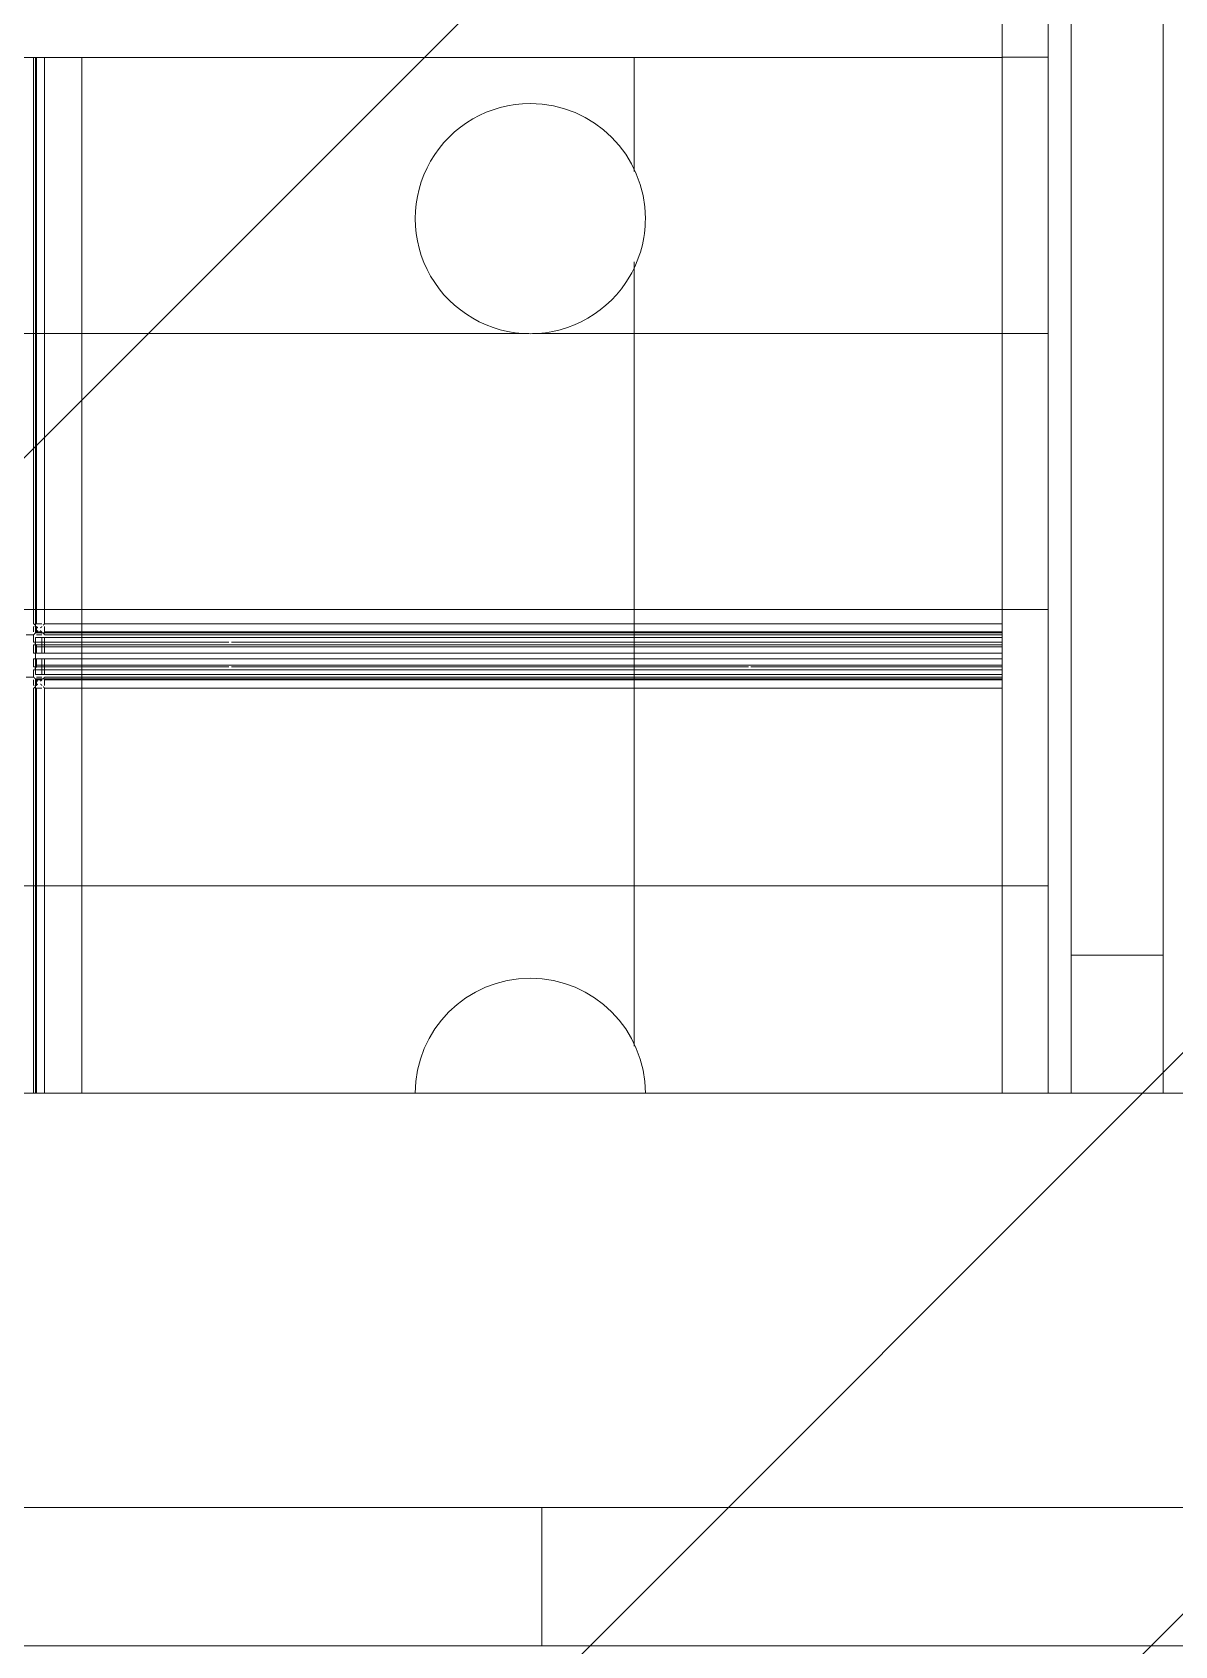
# Model space of a CAD drawing. Header units: millimetres. Extents: x -57519 to 497916, y -349472 to 446842.
# Drawn here: x 315424 to 316665, y 39607 to 41360 of the extents above; entities that cross this region are included whole.
import ezdxf

# ---------------------------------------------------------------- set-up
doc = ezdxf.new("R2010")
doc.units = ezdxf.units.MM
for name, color, linetype, lineweight in [('A-CLNG', 13, 'Continuous', 5), ('A-CLNG-PATT', 13, 'Continuous', 5), ('A-DETL-GENF', 92, 'Continuous', 5), ('A-FLOR', 192, 'Continuous', 5), ('A-FLOR-PATT', 8, 'Continuous', 5), ('A-WALL', 113, 'Continuous', 20), ('E-LITE-EQPM', 33, 'Continuous', 5)]:
    doc.layers.add(name, color=color, linetype=linetype, lineweight=lineweight)

# ---------------------------------------------------------------- blocks, each defined once
blk = doc.blocks.new('Ceilings 10 - Ceilings 10-14177161-SITE COVERAGE')
at = {"layer": 'A-CLNG'}
for p, q in [((66664.3, 41332.5), (66614.3, 41332.5)), ((66663.8, 41332.5), (66662.3, 41332.5)), ((66662.3, 41332.5), (66662.3, 40717.5)), ((66663.8, 41332.5), (66665.3, 41332.5)), ((66664.3, 40707.5), (66664.3, 41332.5)), ((66669.8, 41332.5), (66664.3, 41332.5)), ((66672.8, 41332.5), (66664.3, 41332.5)), ((66664.3, 41332.5), (66664.3, 40707.5)), ((66664.3, 41332.5), (66664.3, 40717.5)), ((66664.3, 41332.5), (66664.3, 40717.5)), ((66665.3, 40717.5), (66665.3, 41332.5)), ((66665.3, 41332.5), (66666.8, 41332.5)), ((66666.8, 41332.5), (66669.8, 41332.5)), ((66669.8, 41332.5), (66671.3, 41332.5)), ((66671.3, 41332.5), (66669.8, 41332.5)), ((66672.8, 41332.5), (66674.1, 41332.5)), ((66674.1, 41332.5), (66672.8, 41332.5)), ((66674.1, 41332.5), (66674.3, 41332.5)), ((66674.3, 41332.5), (66674.1, 41332.5)), ((66674.3, 40717.5), (66674.3, 41332.5)), ((66662.3, 40713), (66662.3, 40714.5)), ((66662.3, 40714.5), (66662.3, 40708.5)), ((66662.3, 40710), (66662.3, 40713)), ((66662.3, 40708.5), (66662.3, 40710)), ((66665.3, 40717.5), (66663.8, 40717.5)), ((66663.8, 40714.5), (66665.3, 40714.5)), ((66664.3, 40717.5), (66669.8, 40717.5)), ((66664.3, 40713), (66664.3, 40714.5)), ((66664.3, 40714.5), (66664.3, 40707.5)), ((66664.3, 40707.5), (66664.3, 40713)), ((66666.8, 40717.5), (66665.3, 40717.5)), ((66665.3, 40708.5), (66665.3, 40714.5)), ((66671.3, 40708.5), (66665.3, 40708.5)), ((66669.8, 40717.5), (66666.8, 40717.5)), ((66669.8, 40717.5), (66671.3, 40717.5)), ((66671.3, 40717.5), (66669.8, 40717.5)), ((66671.3, 40707.4), (66671.3, 40708.5)), ((67714.3, 40717.5), (66674.3, 40717.5)), ((66674.3, 40714.5), (66674.3, 40713)), ((66674.3, 40713), (66674.3, 40714.5)), ((66674.3, 40713), (66674.3, 40710)), ((66674.3, 40707.5), (66674.3, 40713)), ((66674.3, 40710), (66674.3, 40708.5)), ((67714.3, 40708.5), (66674.3, 40708.5)), ((66674.3, 40708.5), (66674.3, 40708.4)), ((66674.3, 40708.4), (66674.3, 40707)), ((67714.3, 40716), (67714.3, 40717.5)), ((67714.3, 40717.5), (67714.3, 40717.4)), ((67714.3, 40717.4), (67714.3, 40716)), ((67714.3, 40716), (67714.3, 40707.5)), ((67714.3, 40713), (67714.3, 40714.5)), ((67714.3, 40714.5), (67714.3, 40713)), ((67714.3, 40707.5), (67714.3, 40713)), ((67714.3, 40713), (67714.3, 40710)), ((67714.3, 40710), (67714.3, 40708.5)), ((67714.3, 40708.5), (67714.3, 40708.4)), ((67714.3, 40708.4), (67714.3, 40707)), ((66662.3, 40705.5), (66654.3, 40705.5)), ((66662.3, 40705.5), (66662.3, 40697.5)), ((66662.3, 40697.5), (66663.8, 40697.5)), ((66663.8, 40694.5), (66662.3, 40694.5)), ((66662.3, 40694.5), (66662.3, 40685.5)), ((66664.3, 40707.5), (67714.3, 40707.5)), ((67714.3, 40707.5), (66664.3, 40707.5)), ((66669.8, 40707.5), (66664.3, 40707.5)), ((66671.3, 40707.5), (66664.3, 40707.5)), ((66664.3, 40662.5), (66664.3, 40702.5)), ((66664.3, 40702.5), (67714.3, 40702.5)), ((66664.3, 40702.5), (66664.3, 40662.5)), ((67714.3, 40702.5), (66664.3, 40702.5)), ((66672.8, 40697.5), (66664.3, 40697.5)), ((66674.3, 40697.5), (66664.3, 40697.5)), ((66664.3, 40694.5), (66672.8, 40694.5)), ((67714.3, 40694.5), (66664.3, 40694.5)), ((67714.3, 40692.5), (66664.3, 40692.5)), ((67714.3, 40692.5), (66664.3, 40692.5)), ((66665.3, 40705.5), (66666.8, 40705.5)), ((66671.3, 40705.5), (66665.3, 40705.5)), ((66671.3, 40697.5), (66665.3, 40697.5)), ((66666.8, 40697.5), (66665.3, 40697.5)), ((66665.3, 40694.5), (66671.3, 40694.5)), ((66665.3, 40685.5), (66665.3, 40694.5)), ((66665.3, 40694.5), (66666.8, 40694.5)), ((66666.8, 40705.5), (66669.8, 40705.5)), ((66669.8, 40697.5), (66666.8, 40697.5)), ((66666.8, 40694.5), (66669.8, 40694.5)), ((66669.8, 40707.5), (66671.3, 40707.5)), ((66669.8, 40705.5), (66671.3, 40705.5)), ((66671.3, 40697.5), (66669.8, 40697.5)), ((66669.8, 40694.5), (66671.3, 40694.5)), ((66671.3, 40707), (66671.3, 40707.4)), ((66671.3, 40696), (66671.3, 40702.5)), ((66671.3, 40702.5), (66671.3, 40685.5)), ((66671.3, 40694.5), (66671.3, 40696)), ((66672.8, 40697.5), (66674.2, 40697.5)), ((66674.3, 40694.5), (66672.8, 40694.5)), ((66674.2, 40697.5), (66674.3, 40697.5)), ((67714.3, 40707.5), (66674.3, 40707.5)), ((67714.3, 40707.5), (66674.3, 40707.5)), ((67714.3, 40705.5), (66674.3, 40705.5)), ((66674.3, 40702.5), (66674.3, 40696)), ((66674.3, 40685.5), (66674.3, 40702.5)), ((66874.3, 40697.5), (66674.3, 40697.5)), ((66874.3, 40697.5), (66674.3, 40697.5)), ((66674.3, 40696), (66674.3, 40694.5)), ((66674.3, 40694.5), (67714.3, 40694.5)), ((66674.3, 40694.5), (66674.3, 40694.5)), ((67714.3, 40697.5), (66877.3, 40697.5)), ((67714.3, 40697.5), (66877.3, 40697.5)), ((67714.3, 40707.5), (67714.3, 40657.5)), ((67714.3, 40705.5), (67714.3, 40707)), ((67714.3, 40685.5), (67714.3, 40702.5)), ((67714.3, 40702.5), (67714.3, 40696)), ((67714.3, 40702.5), (67714.3, 40662.5)), ((67714.3, 40662.5), (67714.3, 40702.5)), ((67714.3, 40692.5), (67714.3, 40697.5)), ((67714.3, 40696), (67714.3, 40694.5)), ((67714.3, 40694.5), (67714.3, 40694.5)), ((67714.3, 40694.5), (67714.3, 40692.5)), ((66662.3, 40685.5), (66663.8, 40685.5)), ((66663.8, 40679.5), (66662.3, 40679.5)), ((66662.3, 40679.5), (66662.3, 40670.5)), ((66664.2, 40685.5), (66663.8, 40685.5)), ((66663.8, 40679.5), (66664.2, 40679.5)), ((66665.3, 40685.5), (66664.2, 40685.5)), ((66664.2, 40679.5), (66665.3, 40679.5)), ((66671.3, 40685.5), (66664.3, 40685.5)), ((66672.8, 40685.5), (66664.3, 40685.5)), ((67714.3, 40685.5), (66664.3, 40685.5)), ((66664.3, 40679.5), (66671.3, 40679.5)), ((66664.3, 40679.5), (66672.8, 40679.5)), ((67714.3, 40679.5), (66664.3, 40679.5)), ((66666.8, 40685.5), (66665.3, 40685.5)), ((66665.3, 40670.5), (66665.3, 40679.5)), ((66665.3, 40679.5), (66666.8, 40679.5)), ((66669.8, 40685.5), (66666.8, 40685.5)), ((66666.8, 40679.5), (66669.8, 40679.5)), ((66671.3, 40685.5), (66669.8, 40685.5)), ((66669.8, 40679.5), (66671.3, 40679.5)), ((66671.3, 40679.5), (66671.3, 40662.8)), ((66672.8, 40685.5), (66674.3, 40685.5)), ((66674.3, 40679.5), (66672.8, 40679.5)), ((67714.3, 40685.5), (66674.3, 40685.5)), ((66674.3, 40662.9), (66674.3, 40679.5)), ((66674.3, 40679.5), (67714.3, 40679.5)), ((67714.3, 40679.5), (67714.3, 40685.5)), ((67714.3, 40662.5), (67714.3, 40679.5)), ((66662.3, 40659.5), (66654.3, 40659.5)), ((66662.3, 40670.5), (66663.8, 40670.5)), ((66663.8, 40667.5), (66662.3, 40667.5)), ((66662.3, 40667.5), (66662.3, 40659.5)), ((66662.3, 40655), (66662.3, 40656.5)), ((66662.3, 40656.5), (66662.3, 40650.5)), ((66664.3, 40672.5), (67714.3, 40672.5)), ((67714.3, 40672.5), (66664.3, 40672.5)), ((66664.3, 40670.5), (66874.3, 40670.5)), ((66672.8, 40670.5), (66664.3, 40670.5)), ((66672.8, 40667.5), (66664.3, 40667.5)), ((66664.3, 40667.5), (66674.3, 40667.5)), ((67714.3, 40662.5), (66664.3, 40662.5)), ((67714.3, 40662.5), (66664.3, 40662.5)), ((66664.3, 40657.5), (66664.3, 40207.5)), ((67714.3, 40657.5), (66664.3, 40657.5)), ((66664.3, 40207.5), (66664.3, 40657.5)), ((67714.3, 40657.5), (66664.3, 40657.5)), ((66671.3, 40657.5), (66664.3, 40657.5)), ((66669.8, 40657.5), (66664.3, 40657.5)), ((66664.3, 40652), (66664.3, 40657.5)), ((66664.3, 40657.5), (66664.3, 40650.5)), ((66671.3, 40670.5), (66665.3, 40670.5)), ((66666.8, 40670.5), (66665.3, 40670.5)), ((66665.3, 40667.5), (66666.8, 40667.5)), ((66671.3, 40667.5), (66665.3, 40667.5)), ((66671.3, 40659.5), (66665.3, 40659.5)), ((66666.8, 40659.5), (66665.3, 40659.5)), ((66665.3, 40656.5), (66671.3, 40656.5)), ((66665.3, 40650.5), (66665.3, 40656.5)), ((66669.8, 40670.5), (66666.8, 40670.5)), ((66666.8, 40667.5), (66669.8, 40667.5)), ((66669.8, 40659.5), (66666.8, 40659.5)), ((66671.3, 40670.5), (66669.8, 40670.5)), ((66669.8, 40667.5), (66671.3, 40667.5)), ((66671.3, 40659.5), (66669.8, 40659.5)), ((66671.3, 40657.5), (66669.8, 40657.5)), ((66671.3, 40669.4), (66671.3, 40670.5)), ((66671.3, 40669), (66671.3, 40669.4)), ((66671.3, 40662.8), (66671.3, 40669)), ((66671.3, 40656.5), (66671.3, 40658)), ((66672.8, 40670.5), (66674.3, 40670.5)), ((66674.2, 40667.5), (66672.8, 40667.5)), ((66674.3, 40667.5), (66674.2, 40667.5)), ((66874.3, 40670.5), (66674.3, 40670.5)), ((66674.3, 40670.5), (66674.3, 40670.4)), ((66674.3, 40670.4), (66674.3, 40669)), ((66674.3, 40669), (66674.3, 40662.9)), ((66674.3, 40667.5), (67714.3, 40667.5)), ((67714.3, 40667.5), (66674.3, 40667.5)), ((67714.3, 40659.5), (66674.3, 40659.5)), ((66674.3, 40658), (66674.3, 40656.5)), ((67714.3, 40657.5), (66674.3, 40657.5)), ((66674.3, 40652), (66674.3, 40657.5)), ((67714.3, 40657.5), (66674.3, 40657.5)), ((66674.3, 40656.5), (67714.3, 40656.5)), ((66674.3, 40656.5), (66674.3, 40655)), ((66674.3, 40656.5), (66674.3, 40656.5)), ((67439, 40670.5), (66877.3, 40670.5)), ((66877.3, 40670.5), (67439, 40670.5)), ((67714.3, 40670.5), (67441.3, 40670.5)), ((67441.3, 40670.5), (67714.3, 40670.5)), ((67714.3, 40667.5), (67714.3, 40672.5)), ((67714.3, 40672.5), (67714.3, 40670.5)), ((67714.3, 40670.5), (67714.3, 40670.4)), ((67714.3, 40670.4), (67714.3, 40669)), ((67714.3, 40669), (67714.3, 40662.5)), ((67714.3, 40658), (67714.3, 40659.5)), ((67714.3, 40658), (67714.3, 40656.5)), ((67714.3, 40652), (67714.3, 40657.5)), ((67714.3, 40657.5), (67714.3, 40649)), ((67714.3, 40656.5), (67714.3, 40656.5)), ((67714.3, 40656.5), (67714.3, 40655)), ((66662.3, 40652), (66662.3, 40655)), ((66662.3, 40650.5), (66662.3, 40652)), ((66662.3, 40647.5), (66662.3, 40207.5)), ((66665.3, 40650.5), (66663.8, 40650.5)), ((66663.8, 40647.5), (66665.3, 40647.5)), ((66664.3, 40650.5), (66664.3, 40652)), ((66669.8, 40647.5), (66664.3, 40647.5)), ((66664.3, 40647.5), (66664.3, 40207.5)), ((66664.3, 40647.5), (66664.3, 40207.5)), ((66665.3, 40207.5), (66665.3, 40647.5)), ((66665.3, 40647.5), (66666.8, 40647.5)), ((66666.8, 40647.5), (66669.8, 40647.5)), ((66669.8, 40647.5), (66671.3, 40647.5)), ((66671.3, 40647.5), (66669.8, 40647.5)), ((66674.3, 40655), (66674.3, 40652)), ((66674.3, 40650.5), (66674.3, 40652)), ((66674.3, 40652), (66674.3, 40650.5)), ((66674.3, 40647.5), (67714.3, 40647.5)), ((66674.3, 40207.5), (66674.3, 40647.5)), ((67714.3, 40655), (67714.3, 40652)), ((67714.3, 40652), (67714.3, 40650.5)), ((67714.3, 40650.5), (67714.3, 40652)), ((67714.3, 40649), (67714.3, 40647.5)), ((67714.3, 40647.5), (67714.3, 40649)), ((67714.3, 40647.5), (67714.3, 40647.5))]:
    blk.add_line(p, q, dxfattribs=at)
for points in [[(66662.3, 40717.5), (66662.3, 40717.5), (66662.3, 40717.5), (66662.3, 40717.4), (66662.3, 40717.4)], [(66663.5, 40716.3), (66663.6, 40716.2), (66663.7, 40716.1), (66663.8, 40716)], [(66665.3, 40714.5), (66665.3, 40714.5), (66665.3, 40714.5), (66665.3, 40714.4), (66665.4, 40714.4), (66665.5, 40714.3), (66665.6, 40714.2), (66665.7, 40714.1), (66665.8, 40714), (66666, 40713.8), (66666.1, 40713.7), (66666.2, 40713.6), (66666.2, 40713.6)], [(66666.2, 40713.6), (66666.3, 40713.5), (66666.5, 40713.3), (66666.7, 40713.1), (66666.8, 40713)], [(66670.4, 40709.4), (66670.3, 40709.5), (66670.1, 40709.7), (66669.9, 40709.9), (66669.8, 40710)], [(66671.3, 40708.5), (66671.3, 40708.5), (66671.3, 40708.5), (66671.2, 40708.5), (66671.2, 40708.6), (66671.1, 40708.7), (66671, 40708.8), (66670.9, 40708.9), (66670.8, 40709), (66670.6, 40709.1), (66670.5, 40709.3), (66670.4, 40709.4), (66670.4, 40709.4)], [(66673.9, 40717.1), (66673.9, 40717.1), (66674, 40717.2), (66674.1, 40717.3), (66674.2, 40717.4), (66674.2, 40717.4), (66674.2, 40717.4)], [(66674.3, 40717.5), (66674.3, 40717.5), (66674.3, 40717.5), (66674.3, 40717.4), (66674.2, 40717.4)], [(66674.2, 40717.4), (66674.3, 40717.4), (66674.3, 40717.5), (66674.3, 40717.5), (66674.3, 40717.5)], [(66663.8, 40696), (66663.9, 40695.9), (66664.1, 40695.7), (66664.3, 40695.5), (66664.4, 40695.4)], [(66664.4, 40695.4), (66664.4, 40695.4), (66664.5, 40695.3), (66664.6, 40695.1), (66664.8, 40695), (66664.9, 40694.9), (66665, 40694.8), (66665.1, 40694.7), (66665.2, 40694.6), (66665.2, 40694.5), (66665.3, 40694.5), (66665.3, 40694.5), (66665.3, 40694.5)], [(66674.3, 40705.5), (66674.3, 40705.5), (66674.3, 40705.5), (66674.3, 40705.5), (66674.2, 40705.5)], [(66664.4, 40669.6), (66664.3, 40669.5), (66664.1, 40669.3), (66663.9, 40669.1), (66663.8, 40669)], [(66663.8, 40658), (66663.9, 40657.9), (66664.1, 40657.7), (66664.3, 40657.5), (66664.4, 40657.4)], [(66665.3, 40670.5), (66665.3, 40670.5), (66665.3, 40670.5), (66665.2, 40670.4), (66665.2, 40670.4), (66665.1, 40670.3), (66665, 40670.2), (66664.9, 40670.1), (66664.8, 40670), (66664.6, 40669.8), (66664.5, 40669.7), (66664.4, 40669.6), (66664.4, 40669.6)], [(66664.4, 40657.4), (66664.4, 40657.4), (66664.5, 40657.3), (66664.6, 40657.1), (66664.8, 40657), (66664.9, 40656.9), (66665, 40656.8), (66665.1, 40656.7), (66665.2, 40656.6), (66665.2, 40656.5), (66665.3, 40656.5), (66665.3, 40656.5), (66665.3, 40656.5)], [(66669.8, 40655), (66669.9, 40655.1), (66670.1, 40655.3), (66670.3, 40655.5), (66670.4, 40655.6)], [(66670.4, 40655.6), (66670.4, 40655.6), (66670.5, 40655.7), (66670.6, 40655.8), (66670.8, 40656), (66670.9, 40656.1), (66671, 40656.2), (66671.1, 40656.3), (66671.2, 40656.4), (66671.2, 40656.4), (66671.3, 40656.5), (66671.3, 40656.5), (66671.3, 40656.5)], [(66674.2, 40659.4), (66674.3, 40659.4), (66674.3, 40659.5), (66674.3, 40659.5), (66674.3, 40659.5)], [(66662.3, 40647.5), (66662.3, 40647.5), (66662.3, 40647.5), (66662.3, 40647.5), (66662.3, 40647.5)], [(66663.8, 40649), (66663.7, 40648.9), (66663.6, 40648.8), (66663.5, 40648.7)], [(66666.2, 40651.4), (66666.2, 40651.4), (66666.1, 40651.3), (66666, 40651.1), (66665.8, 40651), (66665.7, 40650.9), (66665.6, 40650.8), (66665.5, 40650.7), (66665.4, 40650.6), (66665.3, 40650.5), (66665.3, 40650.5), (66665.3, 40650.5), (66665.3, 40650.5)], [(66666.8, 40652), (66666.7, 40651.9), (66666.5, 40651.7), (66666.3, 40651.5), (66666.2, 40651.4)], [(66674.2, 40647.5), (66674.2, 40647.6), (66674.2, 40647.6), (66674.1, 40647.7), (66674, 40647.8), (66673.9, 40647.9), (66673.9, 40647.9)], [(66674.3, 40647.5), (66674.3, 40647.5), (66674.3, 40647.5), (66674.3, 40647.5), (66674.2, 40647.5)], [(66674.2, 40647.5), (66674.3, 40647.5), (66674.3, 40647.5), (66674.3, 40647.5), (66674.3, 40647.5)]]:
    blk.add_open_spline(points, degree=3, dxfattribs=at)
for points, knots in [([(66662.3, 40717.4), (66662.4, 40717.4), (66662.4, 40717.4), (66662.5, 40717.3), (66662.6, 40717.2), (66662.7, 40717.1), (66662.8, 40717), (66663, 40716.8), (66663.1, 40716.7), (66663.3, 40716.5), (66663.4, 40716.4), (66663.5, 40716.3)], [0.1428571, 0.1428571, 0.1428571, 0.1428571, 0.2142857, 0.2857143, 0.3571429, 0.4285714, 0.5, 0.5714286, 0.6428571, 0.7142857, 0.8571429, 0.8571429, 0.8571429, 0.8571429]), ([(66665.3, 40708.5), (66665.3, 40708.5), (66665.3, 40708.5), (66665.2, 40708.4), (66665.2, 40708.4), (66665.1, 40708.3), (66665, 40708.2), (66664.9, 40708.1), (66664.8, 40708), (66664.6, 40707.8), (66664.5, 40707.7), (66664.3, 40707.5), (66664.1, 40707.3), (66663.9, 40707.1), (66663.8, 40707)], [0, 0, 0, 0, 0.071429, 0.142857, 0.214286, 0.285714, 0.357143, 0.428571, 0.5, 0.571429, 0.642857, 0.714286, 0.857143, 1, 1, 1, 1]), ([(66666.8, 40710), (66666.7, 40709.9), (66666.5, 40709.7), (66666.3, 40709.5), (66666.1, 40709.3), (66666, 40709.1), (66665.8, 40709), (66665.7, 40708.9), (66665.6, 40708.8), (66665.5, 40708.7), (66665.4, 40708.6), (66665.3, 40708.5), (66665.3, 40708.5), (66665.3, 40708.5), (66665.3, 40708.5)], [0, 0, 0, 0, 0.142857, 0.285714, 0.357143, 0.428571, 0.5, 0.571429, 0.642857, 0.714286, 0.785714, 0.857143, 0.928571, 1, 1, 1, 1]), ([(66669.8, 40713), (66669.9, 40713.1), (66670.1, 40713.3), (66670.3, 40713.5), (66670.5, 40713.7), (66670.6, 40713.8), (66670.8, 40714), (66670.9, 40714.1), (66671, 40714.2), (66671.1, 40714.3), (66671.2, 40714.4), (66671.2, 40714.4), (66671.3, 40714.5), (66671.3, 40714.5), (66671.3, 40714.5)], [0, 0, 0, 0, 0.142857, 0.285714, 0.357143, 0.428571, 0.5, 0.571429, 0.642857, 0.714286, 0.785714, 0.857143, 0.928571, 1, 1, 1, 1]), ([(66671.3, 40714.5), (66671.3, 40714.5), (66671.3, 40714.5), (66671.2, 40714.4), (66671.2, 40714.4), (66671.1, 40714.3), (66671, 40714.2), (66670.9, 40714.1), (66670.8, 40714), (66670.6, 40713.8), (66670.5, 40713.7), (66670.3, 40713.5), (66670.1, 40713.3), (66669.9, 40713.1), (66669.8, 40713)], [0, 0, 0, 0, 0.071429, 0.142857, 0.214286, 0.285714, 0.357143, 0.428571, 0.5, 0.571429, 0.642857, 0.714286, 0.857143, 1, 1, 1, 1]), ([(66674.2, 40717.4), (66674.2, 40717.4), (66674.2, 40717.4), (66674.1, 40717.3), (66674, 40717.2), (66673.9, 40717.1), (66673.8, 40717), (66673.6, 40716.8), (66673.5, 40716.7), (66673.3, 40716.5), (66673.1, 40716.3), (66672.9, 40716.1), (66672.8, 40716)], [0.1428571, 0.1428571, 0.1428571, 0.1428571, 0.2142857, 0.2857143, 0.3571429, 0.4285714, 0.5, 0.5714286, 0.6428571, 0.7142857, 0.8571429, 1, 1, 1, 1]), ([(66672.8, 40716), (66672.9, 40716.1), (66673.1, 40716.3), (66673.3, 40716.5), (66673.5, 40716.7), (66673.6, 40716.8), (66673.8, 40717), (66673.8, 40717), (66673.9, 40717.1)], [0, 0, 0, 0, 0.1428571, 0.2857143, 0.3571429, 0.4285714, 0.5, 0.5714286, 0.5714286, 0.5714286, 0.5714286]), ([(66663.8, 40707), (66663.7, 40706.9), (66663.5, 40706.7), (66663.3, 40706.5), (66663.1, 40706.3), (66663, 40706.1), (66662.8, 40706), (66662.7, 40705.9), (66662.6, 40705.8), (66662.5, 40705.7), (66662.4, 40705.6), (66662.3, 40705.5), (66662.3, 40705.5), (66662.3, 40705.5), (66662.3, 40705.5)], [0, 0, 0, 0, 0.142857, 0.285714, 0.357143, 0.428571, 0.5, 0.571429, 0.642857, 0.714286, 0.785714, 0.857143, 0.928571, 1, 1, 1, 1]), ([(66674.2, 40705.5), (66674.2, 40705.6), (66674.2, 40705.6), (66674.1, 40705.7), (66674, 40705.8), (66673.9, 40705.9), (66673.8, 40706), (66673.6, 40706.1), (66673.5, 40706.3), (66673.3, 40706.5), (66673.1, 40706.7), (66672.9, 40706.9), (66672.8, 40707)], [0.1428571, 0.1428571, 0.1428571, 0.1428571, 0.2142857, 0.2857143, 0.3571429, 0.4285714, 0.5, 0.5714286, 0.6428571, 0.7142857, 0.8571429, 1, 1, 1, 1]), ([(66662.3, 40659.5), (66662.3, 40659.5), (66662.3, 40659.5), (66662.3, 40659.4), (66662.4, 40659.4), (66662.5, 40659.3), (66662.6, 40659.2), (66662.7, 40659.1), (66662.8, 40659), (66663, 40658.8), (66663.1, 40658.7), (66663.3, 40658.5), (66663.5, 40658.3), (66663.7, 40658.1), (66663.8, 40658)], [0, 0, 0, 0, 0.071429, 0.142857, 0.214286, 0.285714, 0.357143, 0.428571, 0.5, 0.571429, 0.642857, 0.714286, 0.857143, 1, 1, 1, 1]), ([(66665.3, 40656.5), (66665.3, 40656.5), (66665.3, 40656.5), (66665.3, 40656.4), (66665.4, 40656.4), (66665.5, 40656.3), (66665.6, 40656.2), (66665.7, 40656.1), (66665.8, 40656), (66666, 40655.8), (66666.1, 40655.7), (66666.3, 40655.5), (66666.5, 40655.3), (66666.7, 40655.1), (66666.8, 40655)], [0, 0, 0, 0, 0.071429, 0.142857, 0.214286, 0.285714, 0.357143, 0.428571, 0.5, 0.571429, 0.642857, 0.714286, 0.857143, 1, 1, 1, 1]), ([(66672.8, 40658), (66672.9, 40658.1), (66673.1, 40658.3), (66673.3, 40658.5), (66673.5, 40658.7), (66673.6, 40658.8), (66673.8, 40659), (66673.9, 40659.1), (66674, 40659.2), (66674.1, 40659.3), (66674.2, 40659.4), (66674.2, 40659.4), (66674.2, 40659.4)], [0, 0, 0, 0, 0.1428571, 0.2857143, 0.3571429, 0.4285714, 0.5, 0.5714286, 0.6428571, 0.7142857, 0.7857143, 0.8571429, 0.8571429, 0.8571429, 0.8571429]), ([(66663.5, 40648.7), (66663.4, 40648.6), (66663.3, 40648.5), (66663.1, 40648.3), (66663, 40648.1), (66662.8, 40648), (66662.7, 40647.9), (66662.6, 40647.8), (66662.5, 40647.7), (66662.4, 40647.6), (66662.4, 40647.6), (66662.3, 40647.5)], [0.1428571, 0.1428571, 0.1428571, 0.1428571, 0.2857143, 0.3571429, 0.4285714, 0.5, 0.5714286, 0.6428571, 0.7142857, 0.7857143, 0.8571429, 0.8571429, 0.8571429, 0.8571429]), ([(66669.8, 40652), (66669.9, 40651.9), (66670.1, 40651.7), (66670.3, 40651.5), (66670.5, 40651.3), (66670.6, 40651.1), (66670.8, 40651), (66670.9, 40650.9), (66671, 40650.8), (66671.1, 40650.7), (66671.2, 40650.6), (66671.2, 40650.5), (66671.3, 40650.5), (66671.3, 40650.5), (66671.3, 40650.5)], [0, 0, 0, 0, 0.142857, 0.285714, 0.357143, 0.428571, 0.5, 0.571429, 0.642857, 0.714286, 0.785714, 0.857143, 0.928571, 1, 1, 1, 1]), ([(66671.3, 40650.5), (66671.3, 40650.5), (66671.3, 40650.5), (66671.2, 40650.5), (66671.2, 40650.6), (66671.1, 40650.7), (66671, 40650.8), (66670.9, 40650.9), (66670.8, 40651), (66670.6, 40651.1), (66670.5, 40651.3), (66670.3, 40651.5), (66670.1, 40651.7), (66669.9, 40651.9), (66669.8, 40652)], [0, 0, 0, 0, 0.071429, 0.142857, 0.214286, 0.285714, 0.357143, 0.428571, 0.5, 0.571429, 0.642857, 0.714286, 0.857143, 1, 1, 1, 1]), ([(66673.9, 40647.9), (66673.8, 40647.9), (66673.8, 40648), (66673.6, 40648.1), (66673.5, 40648.3), (66673.3, 40648.5), (66673.1, 40648.7), (66672.9, 40648.9), (66672.8, 40649)], [0.4285714, 0.4285714, 0.4285714, 0.4285714, 0.5, 0.5714286, 0.6428571, 0.7142857, 0.8571429, 1, 1, 1, 1]), ([(66672.8, 40649), (66672.9, 40648.9), (66673.1, 40648.7), (66673.3, 40648.5), (66673.5, 40648.3), (66673.6, 40648.1), (66673.8, 40648), (66673.9, 40647.9), (66674, 40647.8), (66674.1, 40647.7), (66674.2, 40647.6), (66674.2, 40647.6), (66674.2, 40647.5)], [0, 0, 0, 0, 0.1428571, 0.2857143, 0.3571429, 0.4285714, 0.5, 0.5714286, 0.6428571, 0.7142857, 0.7857143, 0.8571429, 0.8571429, 0.8571429, 0.8571429])]:
    blk.add_open_spline(points, degree=3, knots=knots, dxfattribs=at)
blk = doc.blocks.new('DLN_Face Base lighting-01 - 250mm _R_-V454-SITE COVERAGE')
at = {"layer": 'E-LITE-EQPM'}
for start, end in [(90, 180), (75, 90), (60, 75), (360, 60), (180, 240), (240, 360)]:
    blk.add_arc((0, 0), 125, start, end, dxfattribs=at)
blk = doc.blocks.new('DLN_Face Base lighting-01 - 250mm _R_-V452-SITE COVERAGE')
at = {"layer": 'E-LITE-EQPM'}
for start, end in [(90, 180), (180, 270)]:
    blk.add_arc((0, 0), 125, start, end, dxfattribs=at)

msp = doc.modelspace()

# ---------------------------------------------------------------- hatches: boundary and pattern name
at = {"layer": 'A-CLNG-PATT'}
h = msp.add_hatch(dxfattribs=at)
h.set_pattern_fill('FP_22', color=256, style=0, pattern_type=2)
h.set_pattern_definition([(180, (315327.73, 46032.485), (-6e-15, -50), [])])
h.paths.add_polyline_path([(315377.8, 41332.5), (316477.7, 41332.5), (316477.7, 41632.5), (314327.7, 41632.5), (314327.7, 41332.5), (315377.7, 41332.5)], flags=0)
h.paths.add_polyline_path([(313114.7, 41332.5), (314077.7, 41332.5), (314077.7, 41632.5), (312652.7, 41632.5), (312652.7, 41332.5), (313113.4, 41332.5)], flags=0)
h.paths.add_polyline_path([(316727.7, 41982.5), (318527.7, 41982.5), (318527.7, 42282.5), (316727.7, 42282.5), (316727.7, 42153.6)], flags=0)
h.paths.add_polyline_path([(314993.2, 45882.5), (316627.7, 45882.5), (316627.7, 46182.5), (314027.7, 46182.5), (314027.7, 45882.5), (314993.1, 45882.5)], flags=0)
at = {"layer": 'A-DETL-GENF'}
h = msp.add_hatch(dxfattribs=at)
h.set_pattern_fill('FP_40', color=250, style=0, pattern_type=2)
h.set_pattern_definition([(45, (248763.4, 0), (-1257.236, 1257.236), []), (45, (248763.4, 1905), (-1257.236, 1257.236), [])])
h.paths.add_polyline_path([(325750.1, -8642.5), (328562.7, -8642.5), (328562.7, 4657.5), (341312.7, 4657.5), (341312.7, 30557.5), (342712.7, 30557.5), (342712.7, 48907.7), (339962.7, 48907.7), (339962.7, 52157.5), (338962.7, 52157.5), (338962.7, 53757.5), (297512.7, 53757.5), (297512.7, 52247.5), (286277.7, 52247.5), (286277.7, 34407.5), (285902.7, 34407.5), (285902.7, 7407.5), (286277.7, 7407.5), (286277.7, -2267.5), (315555.2, -2267.5), (315555.2, -8642.5), (321257.1, -8642.5)], flags=0)
at = {"layer": 'A-FLOR-PATT'}
h = msp.add_hatch(dxfattribs=at)
h.set_pattern_fill('FP_17', color=256, style=0, pattern_type=2)
h.set_pattern_definition([(270, (316677.73, 42532.5), (600, 4e-14), []), (0, (316677.73, 42532.5), (0, 300), [])])
h.paths.add_polyline_path([(314277.7, 40207.5), (314715.2, 40207.5), (314719.5, 40239.8), (314745, 40286.9), (314760.8, 40302.7), (314798.3, 40324.3), (314811.8, 40328.7), (314840.2, 40332.5), (314890.4, 40320.9), (314919.7, 40302.7), (314936.8, 40285.3), (314953.4, 40258.1), (314961.5, 40236), (314965.2, 40207.5), (315840.2, 40207.5), (315844.5, 40239.8), (315870, 40286.9), (315885.8, 40302.7), (315921.6, 40323.5), (315936.8, 40328.7), (315982.2, 40330.2), (316015.4, 40320.9), (316044.7, 40302.7), (316065.8, 40280.1), (316078.4, 40258.1), (316086.5, 40236), (316090.2, 40207.5), (316527.7, 40207.5), (316527.7, 41632.5), (316477.7, 41632.5), (316477.7, 41332.5), (314327.7, 41332.5), (314327.7, 41632.5), (314277.7, 41632.5), (314277.7, 40332.7)], flags=0)
h.paths.add_polyline_path([(315965.2, 41032.5), (315921.6, 41041.4), (315885.8, 41062.2), (315868.7, 41079.7), (315853.9, 41102.5), (315844, 41129), (315840.2, 41157.5), (315844.5, 41189.8), (315870, 41236.9), (315885.8, 41252.7), (315913.8, 41270.3), (315936.8, 41278.7), (315965.2, 41282.5), (316016.7, 41270.3), (316044.7, 41252.7), (316061.8, 41235.3), (316078.4, 41208.1), (316086.5, 41186), (316090.2, 41157.5), (316086, 41125.1), (316060.5, 41078.1), (316043, 41061), (316020.2, 41046.1), (315993.7, 41036.2)], flags=0)
h.paths.add_polyline_path([(314840.2, 41032.5), (314798.3, 41040.7), (314760.8, 41062.2), (314739.7, 41084.9), (314728.9, 41102.5), (314719, 41129), (314715.2, 41157.5), (314719.5, 41189.8), (314745, 41236.9), (314760.8, 41252.7), (314788.8, 41270.3), (314811.8, 41278.7), (314840.2, 41282.5), (314891.7, 41270.3), (314919.7, 41252.7), (314936.8, 41235.3), (314953.4, 41208.1), (314961.5, 41186), (314965.2, 41157.5), (314961, 41125.1), (314935.5, 41078.1), (314918, 41061), (314895.2, 41046.1), (314868.7, 41036.2)], flags=0)

# ---------------------------------------------------------------- linework, layer by layer
at = {"layer": 'A-CLNG'}
for p, q in [((316477.7, 41632.5), (316477.7, 40716)), ((315436.2, 41332.5), (316477.7, 41332.5)), ((315427.7, 40692.5), (316477.7, 40692.5)), ((316477.7, 40696), (316477.7, 40702.5)), ((316477.7, 40672.5), (315427.7, 40672.5)), ((316477.7, 40662.5), (316477.7, 40669)), ((316477.7, 40207.5), (316477.7, 40649))]:
    msp.add_line(p, q, dxfattribs=at)
at = {"layer": 'A-FLOR'}
for p, q in [((316652.7, 40357.5), (316552.7, 40357.5)), ((312702.7, 40207.5), (319852.7, 40207.5)), ((312052.7, 39607.5), (321257.1, 39607.5))]:
    msp.add_line(p, q, dxfattribs=at)
at = {"layer": 'A-WALL', "lineweight": 5}
for p, q in [((316652.7, 42282.5), (316652.7, 40207.5)), ((316552.7, 40207.5), (316552.7, 41657.5)), ((316527.7, 40207.5), (316527.7, 41632.5)), ((312652.7, 39757.5), (320452.7, 39757.5)), ((315977.7, 39757.5), (315977.7, 39607.5)), ((311902.7, 39607.5), (327635.1, 39607.5)), ((320452.7, 39607.5), (312652.7, 39607.5))]:
    msp.add_line(p, q, dxfattribs=at)

# ---------------------------------------------------------------- block references
at = {"layer": 'A-CLNG'}
msp.add_blockref('Ceilings 10 - Ceilings 10-14177161-SITE COVERAGE', (248763.4, 0), dxfattribs=at)
at = {"layer": 'E-LITE-EQPM', "rotation": 269.9999999999993}
for name, p in [('DLN_Face Base lighting-01 - 250mm _R_-V454-SITE COVERAGE', (315965.2, 41157.5)), ('DLN_Face Base lighting-01 - 250mm _R_-V452-SITE COVERAGE', (315965.2, 40207.5))]:
    msp.add_blockref(name, p, dxfattribs=at)

doc.saveas('drawing.dxf')
